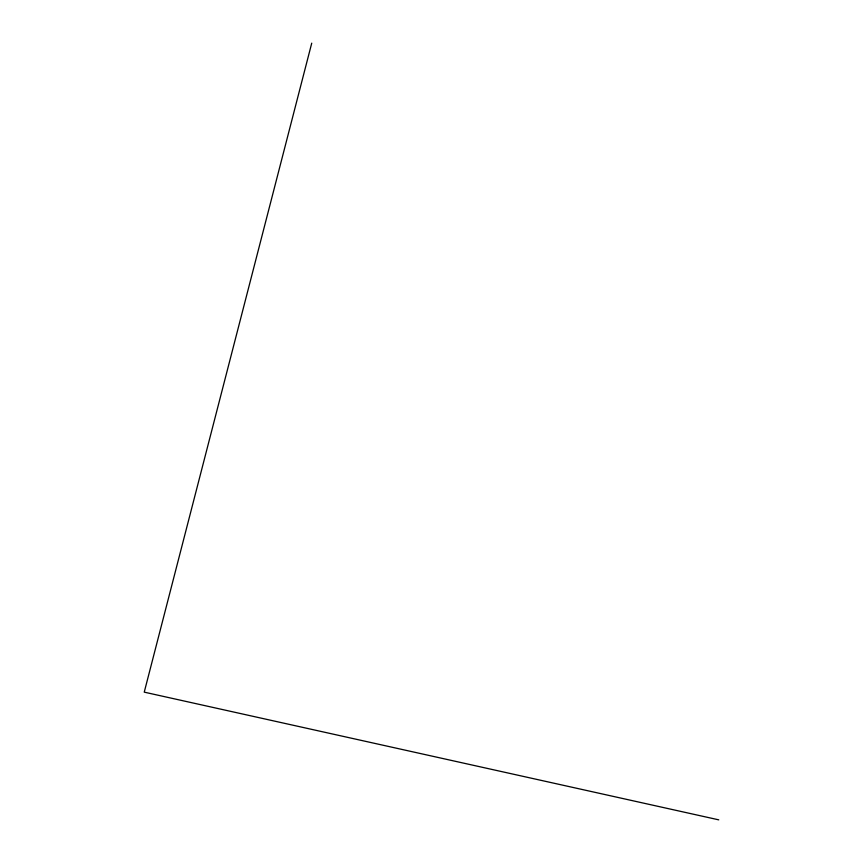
<?xml version="1.0" encoding="UTF-8"?>
<svg xmlns="http://www.w3.org/2000/svg" width="863" height="863" viewBox="0 0 863 863"><rect width="100%" height="100%" fill="white"/><g stroke="black" fill="none" stroke-linecap="round" stroke-linejoin="round"><path stroke-width="1.29" d="M311.737 43.15L144.24 692.148L718.76 819.85"/></g></svg>
